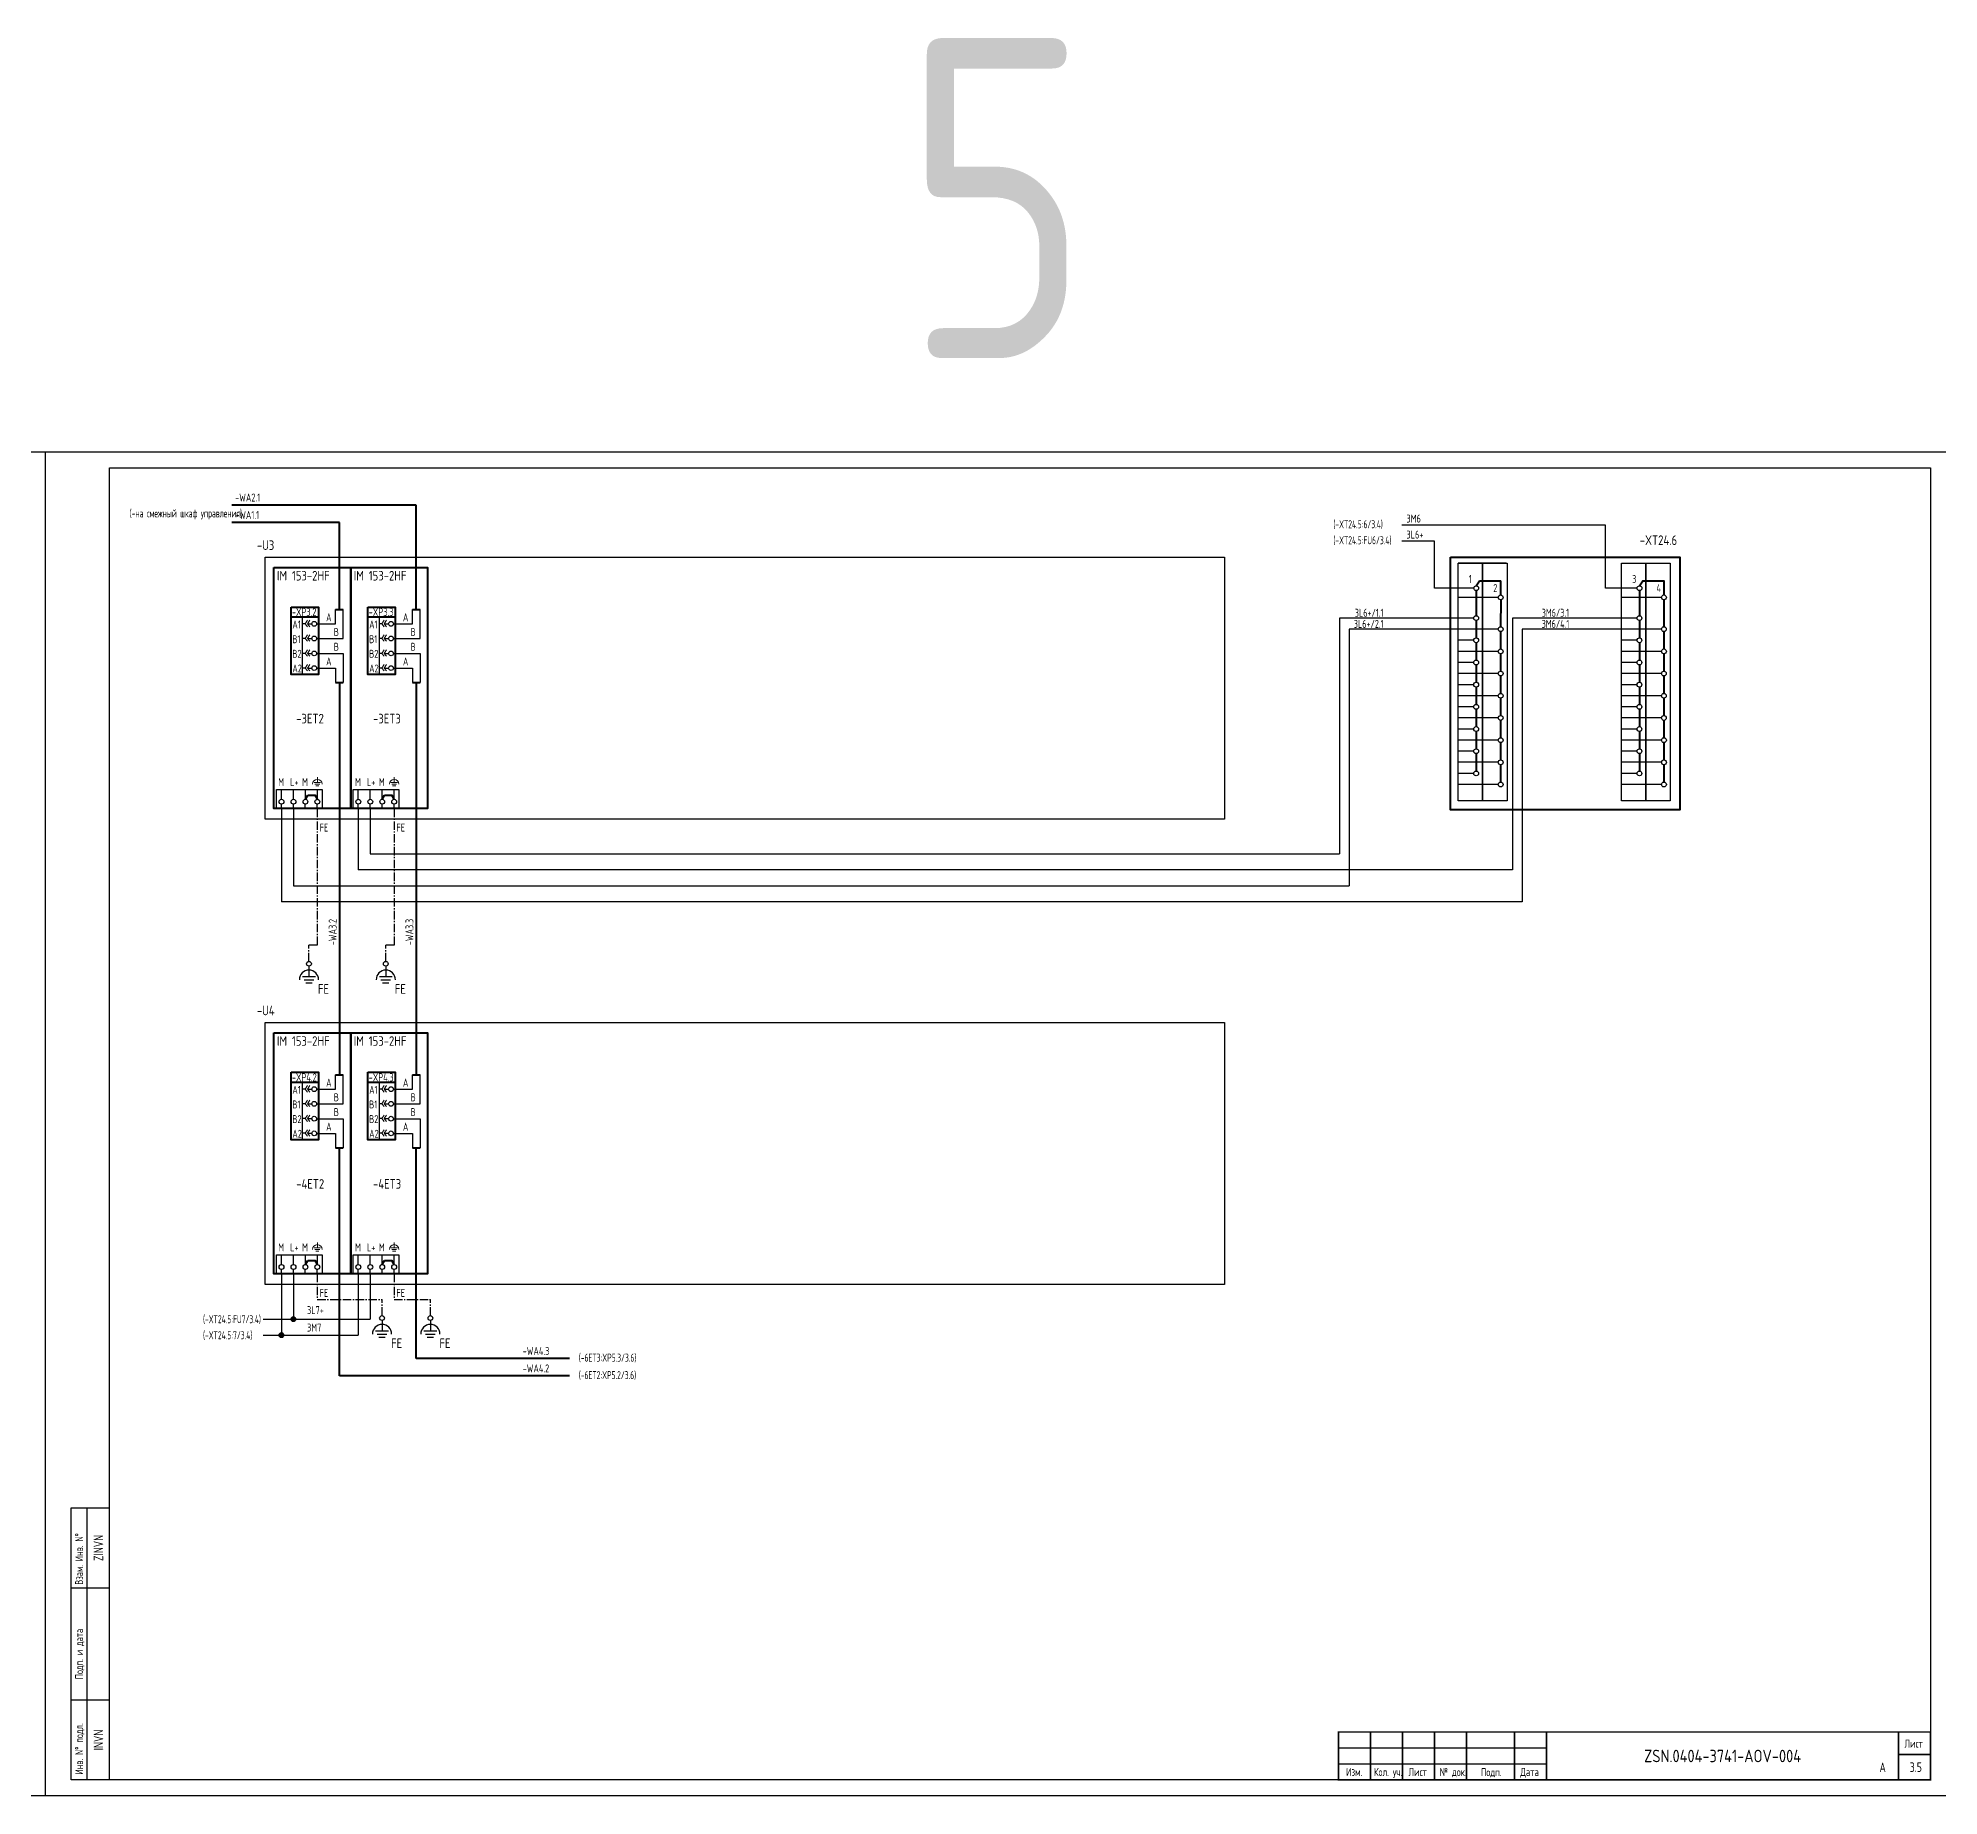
# Model space of a CAD drawing. Header units: millimetres. Extents: x 98 to 20644, y -7467 to -6136.
# Drawn here: x 2472 to 3066, y -7467 to -6918 of the extents above; entities that cross this region are included whole.
import ezdxf
from ezdxf.enums import TextEntityAlignment as Align

# ---------------------------------------------------------------- set-up
doc = ezdxf.new("R2010")
doc.units = ezdxf.units.MM
doc.linetypes.add('3_2012-53-ТКР2.1-2_План$0${ Chain Double-Dash }', pattern=[0])
doc.linetypes.add('EPL_DASHLONGDOT', pattern=[1, 0.66, -0.12, 0.1, -0.12])
for name, color, linetype in [('Временный', 6, 'Continuous'), ('КИА_МАРКИРОВКА', 2, 'Continuous'), ('КИА_НАКЛЕЙКИ', 1, 'Continuous'), ('КИА_РАМКИ-ШТАМПЫ', 7, 'Continuous'), ('ФОРМАТ', 7, 'Continuous')]:
    doc.layers.add(name, color=color, linetype=linetype)
doc.styles.add('GOST-A 3-1', font='', dxfattribs={"height": 3})
doc.styles.add('GOSTA-2.5-1', font='', dxfattribs={"width": 0.9, "height": 2.5})
doc.styles.add('ROMAND0-100', font='romand.shx')
doc.styles.add('ROMANS0-60', font='romans.shx', dxfattribs={"width": 0.6})
doc.styles.add('ROMANS0-70', font='romans.shx', dxfattribs={"width": 0.7})
doc.styles.get('GOST-A 3-1').set_extended_font_data('GOST type A')
doc.styles.get('GOSTA-2.5-1').set_extended_font_data('GOST Type AU')

# ---------------------------------------------------------------- blocks, each defined once
blk = doc.blocks.new('frm6')
at = {"layer": 'ФОРМАТ'}
blk.add_line((-185, 15), (-120, 15), dxfattribs=at)
at = {"layer": 'ФОРМАТ', "const_width": 0.5}
blk.add_lwpolyline([(-185, 15), (-185, 0), (0, 0), (0, 15)], close=True, dxfattribs=at)
for points in [[(-175, 15), (-175, 0)], [(-165, 15), (-165, 0)], [(-155, 15), (-155, 0)], [(-145, 15), (-145, 0)], [(-130, 15), (-130, 0)], [(-120, 15), (-120, 0)], [(-10, 15), (-10, 0)], [(-185, 10), (-120, 10)], [(-10, 8), (0, 8)], [(-185, 5), (-120, 5)]]:
    blk.add_lwpolyline(points, dxfattribs=at)
at = {"layer": 'ФОРМАТ', "style": 'GOSTA-2.5-1', "width": 0.95}
for s, p in [('Лист', (-8.17, 9.36)), ('Изм.', (-182.63, 0.5)), ('Кол. уч.', (-173.96, 0.5)), ('Лист', (-163.13, 0.5)), ('№ док.', (-153.38, 0.5)), ('Подп.', (-140.5, 0.44)), ('Дата', (-128.17, 0.5))]:
    blk.add_text(s, height=2.5, dxfattribs=at).set_placement(p, align=Align.BOTTOM_LEFT)
at = {"layer": 'ФОРМАТ', "flags": 8}
for tag, style, width, p in [('R2', 'ROMANS0-70', 0.7, (-184.4, 10)), ('QTY2', 'ROMANS0-70', 0.65, (-174.28, 10.29)), ('SH2', 'ROMANS0-70', 0.7, (-164.3, 10)), ('ND2', 'ROMANS0-60', 0.6, (-154.34, 10)), ('SIGN2', 'ROMANS0-70', 0.7, (-144.3, 10)), ('DATE2', 'ROMANS0-70', 0.43, (-129.4, 10)), ('R1', 'ROMANS0-70', 0.7, (-184.4, 5)), ('QTY1', 'ROMANS0-70', 0.65, (-174.28, 5.29)), ('SH1', 'ROMANS0-70', 0.7, (-164.3, 5)), ('ND1', 'ROMANS0-60', 0.6, (-154.34, 5)), ('SIGN1', 'ROMANS0-70', 0.7, (-144.3, 5)), ('DATE1', 'ROMANS0-70', 0.43, (-129.4, 5))]:
    blk.add_attdef(tag, text='', height=3, dxfattribs=dict(at, style=style, width=width)).set_placement(p, align=Align.BOTTOM_LEFT)
at = {"layer": 'ФОРМАТ', "style": 'ROMANS0-70', "width": 0.7, "flags": 8}
blk.add_attdef('SH', text='', height=3, dxfattribs=at).set_placement((-5.16, 3.75), align=Align.MIDDLE_CENTER)
blk = doc.blocks.new('A$C20E20996')
at = {"color": 0}
for p, q in [((-15.02, -33.5), (-15.02, -15.52)), ((-14.27, -17.63), (-15.02, -17.63)), ((-13.53, -17.63), (-12.13, -17.63)), ((-10.63, -17.63), (-10.08, -17.63)), ((-14.27, -22.18), (-15.02, -22.18)), ((-13.53, -22.18), (-12.13, -22.18)), ((-10.63, -22.21), (-10.08, -22.21)), ((-14.27, -26.84), (-15.02, -26.84)), ((-13.53, -26.84), (-12.13, -26.84)), ((-10.63, -26.86), (-10.08, -26.86)), ((-14.27, -31.42), (-15.02, -31.42)), ((-13.53, -31.42), (-12.13, -31.42)), ((-10.63, -31.44), (-10.08, -31.44)), ((-21.61, -72.45), (-21.61, -69.42)), ((-17.87, -72.45), (-17.87, -69.42)), ((-14.14, -72.45), (-14.14, -69.42)), ((-10.41, -72.45), (-10.41, -69.42)), ((-21.63, -75.35), (-21.63, -73.95)), ((-17.9, -75.35), (-17.9, -73.95)), ((-14.17, -75.35), (-14.17, -73.95)), ((-10.43, -75.35), (-10.43, -73.95))]:
    blk.add_line(p, q, dxfattribs=at)
at = {"lineweight": 18}
for p, q in [((-13.53, -16.52), (-14.27, -17.63)), ((-14.27, -17.63), (-13.53, -18.52)), ((-12.78, -16.52), (-13.53, -17.63)), ((-13.53, -17.63), (-12.78, -18.52)), ((-13.53, -21.07), (-14.27, -22.18)), ((-14.27, -22.18), (-13.53, -23.07)), ((-12.78, -21.07), (-13.53, -22.18)), ((-13.53, -22.18), (-12.78, -23.07)), ((-13.53, -25.73), (-14.27, -26.84)), ((-14.27, -26.84), (-13.53, -27.73)), ((-12.78, -25.73), (-13.53, -26.84)), ((-13.53, -26.84), (-12.78, -27.73)), ((-13.53, -30.31), (-14.27, -31.42)), ((-14.27, -31.42), (-13.53, -32.31)), ((-12.78, -30.31), (-13.53, -31.42)), ((-13.53, -31.42), (-12.78, -32.31))]:
    blk.add_line(p, q, dxfattribs=at)
at = {"color": 0, "lineweight": 40}
for p, q in [((-14.14, -72.45), (-13.43, -71.17)), ((-13.43, -71.17), (-11.12, -71.17)), ((-10.41, -72.45), (-11.12, -71.17))]:
    blk.add_line(p, q, dxfattribs=at)
at = {"color": 0, "lineweight": 20}
for p, q in [((-11.4, -67.21), (-9.4, -67.21)), ((-11.15, -67.71), (-9.65, -67.71)), ((-10.9, -68.21), (-9.9, -68.21)), ((-10.4, -65.58), (-10.4, -66.21)), ((-10.4, -66.21), (-10.4, -67.21))]:
    blk.add_line(p, q, dxfattribs=at)
at = {"color": 0, "lineweight": 40}
for points in [[(-24, 0), (0, 0), (0, -75.35), (-24, -75.35)], [(-18.62, -12.36), (-10.08, -12.36), (-10.08, -33.5), (-18.62, -33.5)], [(-18.62, -12.36), (-10.08, -12.36), (-10.08, -15.52), (-18.62, -15.52)]]:
    blk.add_lwpolyline(points, close=True, dxfattribs=at)
at = {"color": 0}
blk.add_lwpolyline([(-23.2, -69.42), (-8.92, -69.42), (-8.92, -75.35), (-23.2, -75.35)], close=True, dxfattribs=at)
for centre in [(-11.38, -17.63), (-11.38, -22.21), (-11.38, -26.86), (-11.38, -31.44), (-21.61, -73.2), (-17.87, -73.2), (-14.14, -73.2), (-10.41, -73.2)]:
    blk.add_circle(centre, 0.75, dxfattribs=at)
at = {"color": 0, "lineweight": 20}
blk.add_arc((-10.4, -67.71), 1.5, 0, 180, dxfattribs=at)
at = {"style": 'GOSTA-2.5-1', "width": 0.9}
for s, p in [('A1', (-18.22, -19.08)), ('B1', (-18.22, -23.66)), ('B2', (-18.22, -28.24)), ('A2', (-18.22, -32.82)), ('M', (-22.64, -68.32)), ('L+', (-18.91, -68.32)), ('M', (-15.18, -68.32))]:
    blk.add_text(s, height=2.5, dxfattribs=at).set_placement(p)
blk = doc.blocks.new('A$C47F53D31')
at = {"color": 0}
blk.add_line((6.19, 122.58), (-8.81, 122.58), dxfattribs=at)
for p, q in [((-3.94, 114.73), (-8.81, 114.73)), ((47.07, 114.73), (42.2, 114.73)), ((3.7, 111.88), (-8.81, 111.88)), ((54.71, 111.88), (42.2, 111.88)), ((-3.95, 105.41), (-8.82, 105.41)), ((3.69, 101.94), (-8.81, 101.94)), ((47.06, 105.41), (42.19, 105.41)), ((54.7, 101.94), (42.2, 101.94)), ((-3.95, 98.47), (-8.81, 98.47)), ((47.06, 98.47), (42.2, 98.47)), ((3.69, 95), (-8.81, 95)), ((-3.95, 91.54), (-8.81, 91.54)), ((54.71, 95), (42.2, 95)), ((47.06, 91.54), (42.2, 91.54)), ((3.69, 88.07), (-8.81, 88.07)), ((-3.95, 84.6), (-8.81, 84.6)), ((54.7, 88.07), (42.2, 88.07)), ((47.06, 84.6), (42.2, 84.6)), ((3.69, 81.14), (-8.81, 81.14)), ((-3.95, 77.67), (-8.81, 77.67)), ((54.7, 81.14), (42.2, 81.14)), ((47.06, 77.67), (42.2, 77.67)), ((3.69, 74.2), (-8.81, 74.2)), ((54.7, 74.2), (42.2, 74.2)), ((-3.95, 70.74), (-8.81, 70.74)), ((3.69, 67.27), (-8.81, 67.27)), ((47.06, 70.74), (42.2, 70.74)), ((54.71, 67.27), (42.2, 67.27)), ((-3.95, 63.8), (-8.81, 63.8)), ((3.69, 60.34), (-8.81, 60.34)), ((47.06, 63.8), (42.2, 63.8)), ((54.71, 60.34), (42.2, 60.34)), ((-3.95, 56.87), (-8.81, 56.87)), ((47.06, 56.87), (42.2, 56.87)), ((3.69, 53.4), (-8.81, 53.4)), ((54.71, 53.4), (42.2, 53.4))]:
    blk.add_line(p, q)
at = {"lineweight": 40, "ltscale": 4}
for p, q in [((-3.19, 113.98), (-3.2, 106.16)), ((47.82, 113.98), (47.81, 106.16)), ((4.45, 111.13), (4.44, 102.69)), ((55.46, 111.13), (55.45, 102.69)), ((-3.2, 104.66), (-3.2, 99.22)), ((4.44, 101.19), (4.44, 95.75)), ((47.81, 104.66), (47.81, 99.22)), ((55.45, 101.19), (55.45, 95.75)), ((-3.2, 97.72), (-3.2, 92.29)), ((47.81, 97.72), (47.81, 92.29)), ((-3.2, 90.79), (-3.2, 85.35)), ((4.44, 94.25), (4.44, 88.82)), ((47.81, 90.79), (47.81, 85.35)), ((55.46, 94.25), (55.46, 88.82)), ((-3.2, 83.85), (-3.2, 78.42)), ((4.44, 87.32), (4.44, 81.89)), ((47.81, 83.85), (47.81, 78.42)), ((55.45, 87.32), (55.45, 81.89)), ((4.44, 80.39), (4.44, 74.95)), ((55.45, 80.39), (55.45, 74.95)), ((-3.2, 76.92), (-3.2, 71.49)), ((4.44, 73.45), (4.44, 68.02)), ((47.81, 76.92), (47.81, 71.49)), ((55.45, 73.45), (55.45, 68.02)), ((-3.2, 69.99), (-3.2, 64.55)), ((4.44, 66.52), (4.44, 61.09)), ((47.81, 69.99), (47.81, 64.55)), ((55.46, 66.52), (55.46, 61.09)), ((-3.2, 63.05), (-3.2, 57.62)), ((4.44, 59.59), (4.44, 54.15)), ((47.81, 63.05), (47.81, 57.62)), ((55.46, 59.59), (55.46, 54.15))]:
    blk.add_line(p, q, dxfattribs=at)
at = {"color": 1, "lineweight": 40, "ltscale": 4}
for p, q in [((-3.19, 115.48), (-2.19, 117.06)), ((-2.19, 117.06), (4.45, 117.06)), ((4.45, 112.63), (4.45, 117.06))]:
    blk.add_line(p, q, dxfattribs=at)
at = {"color": 0, "lineweight": 40}
blk.add_lwpolyline([(-11.22, 124.45), (60.39, 124.45), (60.39, 45.49), (-11.22, 45.49)], close=True, dxfattribs=at)
for points in [[(-1.19, 122.58), (-1.19, 48.33), (-8.81, 48.33), (-8.81, 122.58)], [(6.44, 122.58), (6.44, 48.33), (-1.19, 48.33), (-1.19, 122.58)], [(49.82, 122.58), (49.82, 48.33), (42.2, 48.33), (42.2, 122.58)], [(57.45, 122.58), (57.45, 48.33), (49.82, 48.33), (49.82, 122.58)]]:
    blk.add_lwpolyline(points, close=True)
at = {"color": 4, "lineweight": 40}
blk.add_lwpolyline([(47.82, 115.48), (48.82, 117.06), (55.46, 117.06), (55.46, 112.63)], dxfattribs=at)
for centre in [(-3.19, 114.73), (47.82, 114.73), (4.45, 111.88), (55.46, 111.88), (-3.2, 105.41), (4.44, 101.94), (47.81, 105.41), (55.45, 101.94), (-3.2, 98.47), (4.44, 95), (47.81, 98.47), (55.46, 95), (-3.2, 91.54), (47.81, 91.54), (-3.2, 84.6), (4.44, 88.07), (47.81, 84.6), (55.45, 88.07), (-3.2, 77.67), (4.44, 81.14), (47.81, 77.67), (55.45, 81.14), (-3.2, 70.74), (4.44, 74.2), (47.81, 70.74), (55.45, 74.2), (4.44, 67.27), (55.46, 67.27), (-3.2, 63.8), (4.44, 60.34), (47.81, 63.8), (55.46, 60.34), (-3.2, 56.87), (4.44, 53.4), (47.81, 56.87), (55.46, 53.4)]:
    blk.add_circle(centre, 0.75)
at = {"style": 'GOSTA-2.5-1', "width": 0.9}
for s, p in [('1', (-5.51, 116.37)), ('3', (45.5, 116.37)), ('2', (2.12, 113.52)), ('4', (53.13, 113.52))]:
    blk.add_text(s, height=2.5, dxfattribs=at).set_placement(p)
blk = doc.blocks.new('A$C2BF74EC9')
at = {"color": 0}
for p, q in [((0, 6.39), (4, 6.39)), ((2, 8.39), (2, 6.39)), ((0.5, 5.39), (3.5, 5.39)), ((1, 4.39), (3, 4.39))]:
    blk.add_line(p, q, dxfattribs=at)
at = {"style": 'GOST-A 3-1'}
blk.add_text('FE', height=3, dxfattribs=at).set_placement((4.81, 1))
blk = doc.blocks.new('A$C2EC3666A')
h = blk.add_hatch(color=7)
h.dxf.hatch_style = 1
edge = h.paths.add_edge_path()
edge.add_arc((0, 0), 0.75, 0, 360)
at = {"color": 0}
blk.add_circle((0, 0), 0.75, dxfattribs=at)

msp = doc.modelspace()

# ---------------------------------------------------------------- linework, layer by layer
for p, q in [((1880, -7047.07), (2474, -7047.07)), ((2474, -7047.07), (3068, -7047.07)), ((2474, -7467.07), (2474, -7047.07)), ((2474, -7467.07), (2474, -7047.07)), ((2474, -7467.07), (2474, -7047.07)), ((2494, -7052.07), (3063, -7052.07)), ((2494, -7462.07), (2494, -7052.07)), ((3063, -7052.07), (3063, -7462.07)), ((2482, -7462.07), (2482, -7377.07)), ((2482, -7377.07), (2494, -7377.07)), ((2487, -7462.07), (2487, -7377.07)), ((2482, -7402.07), (2494, -7402.07)), ((2482, -7437.07), (2494, -7437.07)), ((2487, -7437.07), (2494, -7437.07)), ((2494, -7462.07), (2482, -7462.07)), ((3063, -7462.07), (2494, -7462.07)), ((2474, -7467.07), (1880, -7467.07)), ((3068, -7467.07), (2474, -7467.07))]:
    msp.add_line(p, q)
at = {"color": 6, "lineweight": 40}
for p, q in [((2589.82, -7063.7), (2532.19, -7063.7)), ((2589.82, -7096.29), (2589.82, -7063.7)), ((2565.82, -7069.16), (2532.19, -7069.16)), ((2565.82, -7096.29), (2565.82, -7069.16)), ((2564.62, -7096.29), (2567.01, -7096.29)), ((2588.62, -7096.29), (2591.01, -7096.29)), ((2564.62, -7119.12), (2567.01, -7119.12)), ((2565.82, -7119.12), (2565.82, -7241.68)), ((2588.62, -7119.12), (2591.01, -7119.12)), ((2589.82, -7119.12), (2589.82, -7241.68)), ((2564.62, -7241.68), (2567.01, -7241.68)), ((2588.62, -7241.68), (2591.01, -7241.68)), ((2564.62, -7264.54), (2567.01, -7264.54)), ((2565.82, -7335.83), (2565.82, -7264.54)), ((2588.62, -7264.54), (2591.01, -7264.54)), ((2589.82, -7330.38), (2589.82, -7264.54)), ((2637.67, -7335.83), (2565.82, -7335.83)), ((2637.67, -7330.38), (2589.82, -7330.38))]:
    msp.add_line(p, q, dxfattribs=at)
at = {"color": 4}
for p, q in [((2961.42, -7069.95), (2897.77, -7069.95)), ((2961.42, -7089.68), (2961.42, -7069.95)), ((2966.42, -7089.68), (2961.42, -7089.68)), ((2966.42, -7099), (2932.34, -7099)), ((2932.34, -7099), (2932.34, -7177.68)), ((2966.42, -7102.47), (2935.34, -7102.47)), ((2935.34, -7102.47), (2935.34, -7187.68)), ((2547.69, -7158.53), (2547.69, -7187.68)), ((2571.69, -7158.53), (2571.69, -7177.68)), ((2932.34, -7177.68), (2571.69, -7177.68)), ((2935.34, -7187.68), (2547.69, -7187.68)), ((2547.69, -7303.92), (2547.69, -7323.07)), ((2571.69, -7303.92), (2571.69, -7323.07)), ((2541.96, -7323.07), (2571.69, -7323.07))]:
    msp.add_line(p, q, dxfattribs=at)
at = {"color": 1}
for p, q in [((2908, -7074.95), (2897.77, -7074.95)), ((2908, -7089.68), (2908, -7074.95)), ((2915.41, -7089.68), (2908, -7089.68)), ((2915.4, -7099), (2878.31, -7099)), ((2878.31, -7099), (2878.31, -7172.68)), ((2881.31, -7102.47), (2881.31, -7182.68)), ((2915.41, -7102.47), (2881.31, -7102.47)), ((2551.42, -7158.53), (2551.42, -7182.68)), ((2575.42, -7158.53), (2575.42, -7172.68)), ((2575.42, -7172.68), (2878.31, -7172.68)), ((2551.42, -7182.68), (2881.31, -7182.68)), ((2551.42, -7303.92), (2551.42, -7318.07)), ((2575.42, -7303.92), (2575.42, -7318.07)), ((2541.96, -7318.07), (2575.42, -7318.07))]:
    msp.add_line(p, q, dxfattribs=at)
at = {"color": 0}
for p, q in [((2564.62, -7100.81), (2564.62, -7096.29)), ((2567.01, -7105.39), (2567.01, -7096.29)), ((2588.62, -7100.81), (2588.62, -7096.29)), ((2591.01, -7105.39), (2591.01, -7096.29)), ((2559.24, -7100.81), (2564.62, -7100.81)), ((2583.24, -7100.81), (2588.62, -7100.81)), ((2559.24, -7105.39), (2567.01, -7105.39)), ((2559.24, -7110.02), (2567.01, -7110.02)), ((2567.01, -7110.02), (2567.01, -7119.12)), ((2583.24, -7105.39), (2591.01, -7105.39)), ((2583.24, -7110.02), (2591.01, -7110.02)), ((2591.01, -7110.02), (2591.01, -7119.12)), ((2559.24, -7114.6), (2564.62, -7114.6)), ((2564.62, -7114.6), (2564.62, -7119.12)), ((2583.24, -7114.6), (2588.62, -7114.6)), ((2588.62, -7114.6), (2588.62, -7119.12)), ((2556.28, -7207.76), (2556.28, -7209.01)), ((2580.28, -7207.76), (2580.28, -7209.01)), ((2559.24, -7246.2), (2564.62, -7246.2)), ((2564.62, -7246.2), (2564.62, -7241.68)), ((2567.01, -7250.78), (2567.01, -7241.68)), ((2583.24, -7246.2), (2588.62, -7246.2)), ((2588.62, -7246.2), (2588.62, -7241.68)), ((2591.01, -7250.78), (2591.01, -7241.68)), ((2593.32, -7241.89), (2593.32, -7289.56)), ((2559.24, -7250.78), (2567.01, -7250.78)), ((2583.24, -7250.78), (2591.01, -7250.78)), ((2559.24, -7255.44), (2567.01, -7255.44)), ((2567.01, -7255.44), (2567.01, -7264.54)), ((2583.24, -7255.44), (2591.01, -7255.44)), ((2591.01, -7255.44), (2591.01, -7264.54)), ((2559.24, -7260.02), (2564.62, -7260.02)), ((2564.62, -7260.02), (2564.62, -7264.54)), ((2583.24, -7260.02), (2588.62, -7260.02)), ((2588.62, -7260.02), (2588.62, -7264.54)), ((2579.13, -7318.48), (2579.13, -7319.73)), ((2594.23, -7318.48), (2594.23, -7319.73))]:
    msp.add_line(p, q, dxfattribs=at)
at = {"color": 3, "linetype": 'EPL_DASHLONGDOT', "lineweight": 25, "ltscale": 4}
for p, q in [((2558.88, -7158.53), (2558.88, -7201.17)), ((2582.88, -7158.53), (2582.88, -7201.17)), ((2556.28, -7206.26), (2556.28, -7201.17)), ((2558.88, -7201.17), (2556.28, -7201.17)), ((2580.28, -7206.26), (2580.28, -7201.17)), ((2582.88, -7201.17), (2580.28, -7201.17)), ((2558.88, -7303.92), (2558.88, -7311.89)), ((2582.88, -7303.92), (2582.88, -7311.89)), ((2558.88, -7311.89), (2579.13, -7311.89)), ((2579.13, -7316.98), (2579.13, -7311.89)), ((2582.88, -7311.89), (2594.23, -7311.89)), ((2594.23, -7316.98), (2594.23, -7311.89))]:
    msp.add_line(p, q, dxfattribs=at)
at = {"color": 0, "linetype": '3_2012-53-ТКР2.1-2_План$0${ Chain Double-Dash }', "ltscale": 5}
for p, q in [((2542.62, -7225.35), (2842.4, -7225.35)), ((2542.62, -7307.24), (2542.62, -7225.35)), ((2842.4, -7225.35), (2842.4, -7307.24)), ((2842.4, -7307.24), (2542.62, -7307.24))]:
    msp.add_line(p, q, dxfattribs=at)
msp.add_lwpolyline([(2542.62, -7079.95), (2842.4, -7079.95), (2842.4, -7161.85), (2542.62, -7161.85)], close=True, dxfattribs=at)
at = {"color": 0}
for centre in [(2556.28, -7207.01), (2580.28, -7207.01), (2579.13, -7317.73), (2594.23, -7317.73)]:
    msp.add_circle(centre, 0.75, dxfattribs=at)
for centre in [(2556.28, -7212.01), (2580.28, -7212.01), (2579.13, -7322.73), (2594.23, -7322.73)]:
    msp.add_arc(centre, 3, 0, 180, dxfattribs=at)

# ---------------------------------------------------------------- block references
for name, p in [('A$C47F53D31', (2924.22, -7204.41)), ('A$C20E20996', (2569.32, -7083.18)), ('A$C20E20996', (2593.32, -7083.18)), ('A$C2BF74EC9', (2554.28, -7217.4)), ('A$C2BF74EC9', (2578.28, -7217.4)), ('A$C20E20996', (2569.32, -7228.58)), ('A$C20E20996', (2593.32, -7228.58)), ('A$C2EC3666A', (2551.42, -7318.07)), ('A$C2EC3666A', (2547.69, -7323.07)), ('A$C2BF74EC9', (2577.13, -7328.12)), ('A$C2BF74EC9', (2592.23, -7328.12))]:
    msp.add_blockref(name, p, dxfattribs=at)
at = {"layer": 'КИА_РАМКИ-ШТАМПЫ'}
ref = msp.add_blockref('frm6', (3063, -7462.07), dxfattribs=at)
ref.add_attrib('TITLE', 'ZSN.0404-3741-AOV-004', dxfattribs={"layer": '0', "height": 3.9, "style": 'ROMAND0-100', "width": 0.8, "flags": 8}).set_placement((2998, -7454.57), align=Align.MIDDLE_CENTER)
ref.add_attrib('SH', '3.5', dxfattribs={"layer": '0', "height": 3, "style": 'ROMANS0-70', "width": 0.7, "flags": 8}).set_placement((3058.4, -7458.07), align=Align.MIDDLE_CENTER)
ref.add_attrib('REV', 'А', dxfattribs={"layer": '0', "height": 3, "style": 'ROMANS0-70', "width": 0.7, "flags": 8}).set_placement((3048.03, -7458.09), align=Align.MIDDLE_CENTER)

# ---------------------------------------------------------------- texts
at = {"style": 'GOST-A 3-1'}
for s, height, p in [('5', 100, (2741.86, -7017.74)), ('IM 153-2HF', 3, (2546.29, -7087.26)), ('IM 153-2HF', 3, (2570.29, -7087.26)), ('IM 153-2HF', 3, (2546.29, -7232.66)), ('IM 153-2HF', 3, (2570.29, -7232.66))]:
    msp.add_text(s, height=height, dxfattribs=at).set_placement(p)
at = {"style": 'GOSTA-2.5-1', "width": 0.9}
for s, p in [('-XP3.2', (2550.96, -7098.35)), ('A', (2561.65, -7100.01)), ('-XP3.3', (2574.96, -7098.35)), ('A', (2585.65, -7100.01)), ('B', (2564.05, -7104.59)), ('B', (2588.05, -7104.59)), ('B', (2564.05, -7109.22)), ('B', (2588.05, -7109.22)), ('A', (2561.65, -7113.8)), ('A', (2585.65, -7113.8)), ('-XP4.2', (2550.96, -7243.75)), ('A', (2561.65, -7245.41)), ('-XP4.3', (2574.96, -7243.75)), ('A', (2585.65, -7245.41)), ('B', (2564.05, -7249.99)), ('B', (2564.05, -7254.62)), ('B', (2588.05, -7249.99)), ('B', (2588.05, -7254.62)), ('A', (2561.65, -7259.2)), ('A', (2585.65, -7259.2))]:
    msp.add_text(s, height=2.5, dxfattribs=at).set_placement(p)
at = {"style": 'ROMANS0-70', "width": 0.7}
for s, p in [('Взам. Инв. N%%d', (2486.46, -7401.07)), ('Подп. и дата', (2486.46, -7430.6)), ('Инв. N%%d подл.', (2486.46, -7460.37))]:
    msp.add_text(s, height=2.5, rotation=90, dxfattribs=at).set_placement(p, align=Align.BOTTOM_LEFT)
at = {"style": 'ROMANS0-70', "width": 0.7, "flags": 12}
for tag, p in [('ZINVN', (2490.5, -7389.57)), ('INVN', (2490.5, -7449.57))]:
    msp.add_attdef(tag, text='', height=3, rotation=90, dxfattribs=at).set_placement(p, align=Align.MIDDLE_CENTER)
at = {"layer": 'Временный', "style": 'GOSTA-2.5-1', "width": 0.7}
for s, p in [('(-на смежный шкаф управления)', (2500.26, -7067.51)), ('(-XT24.5:6/3.4)', (2876.38, -7070.93)), ('(-XT24.5:FU6/3.4)', (2876.38, -7075.93)), ('(-XT24.5:FU7/3.4)', (2523.17, -7319.34)), ('(-XT24.5:7/3.4)', (2523.17, -7324.34)), ('(-6ET3:XP5.3/3.6)', (2640.6, -7331.35)), ('(-6ET2:XP5.2/3.6)', (2640.6, -7336.81))]:
    msp.add_text(s, height=2.5, dxfattribs=at).set_placement(p)
at = {"layer": 'КИА_МАРКИРОВКА', "style": 'GOSTA-2.5-1'}
for s, width, p in [('-WA2.1', 0.9, (2533.22, -7062.58)), ('-WA1.1', 0.9, (2533.22, -7068.04)), ('3M6', 0.9, (2899.22, -7069.16)), ('3L6+', 0.9, (2899.22, -7074.16)), ('3L6+/1.1', 0.8, (2883.09, -7098.59)), ('3M6/3.1', 0.8, (2941.49, -7098.59)), ('3L6+/2.1', 0.8, (2882.77, -7102.06)), ('3M6/4.1', 0.8, (2941.47, -7102.06)), ('FE', 0.9, (2559.62, -7165.72)), ('FE', 0.9, (2583.62, -7165.72)), ('FE', 0.9, (2559.62, -7311.12)), ('FE', 0.9, (2583.62, -7311.12)), ('3L7+', 0.9, (2555.68, -7316.5)), ('3M7', 0.9, (2555.68, -7321.96)), ('-WA4.3', 0.9, (2623.07, -7329.26)), ('-WA4.2', 0.9, (2623.07, -7334.71))]:
    msp.add_text(s, height=2.5, dxfattribs=dict(at, width=width)).set_placement(p)
at = {"layer": 'КИА_МАРКИРОВКА', "style": 'GOSTA-2.5-1', "width": 0.9}
for s, p in [('-WA3.2', (2564.93, -7201.22)), ('-WA3.3', (2588.93, -7201.22))]:
    msp.add_text(s, height=2.5, rotation=90, dxfattribs=at).set_placement(p)
at = {"layer": 'КИА_НАКЛЕЙКИ', "style": 'GOST-A 3-1'}
for s, p in [('-XT24.6', (2972.14, -7076.16)), ('-U3', (2540.02, -7077.72)), ('-3ET2', (2552.3, -7131.92)), ('-3ET3', (2576.3, -7131.92)), ('-U4', (2540.02, -7223.12)), ('-4ET2', (2552.3, -7277.31)), ('-4ET3', (2576.3, -7277.31))]:
    msp.add_text(s, height=3, dxfattribs=at).set_placement(p)

doc.saveas('drawing.dxf')
